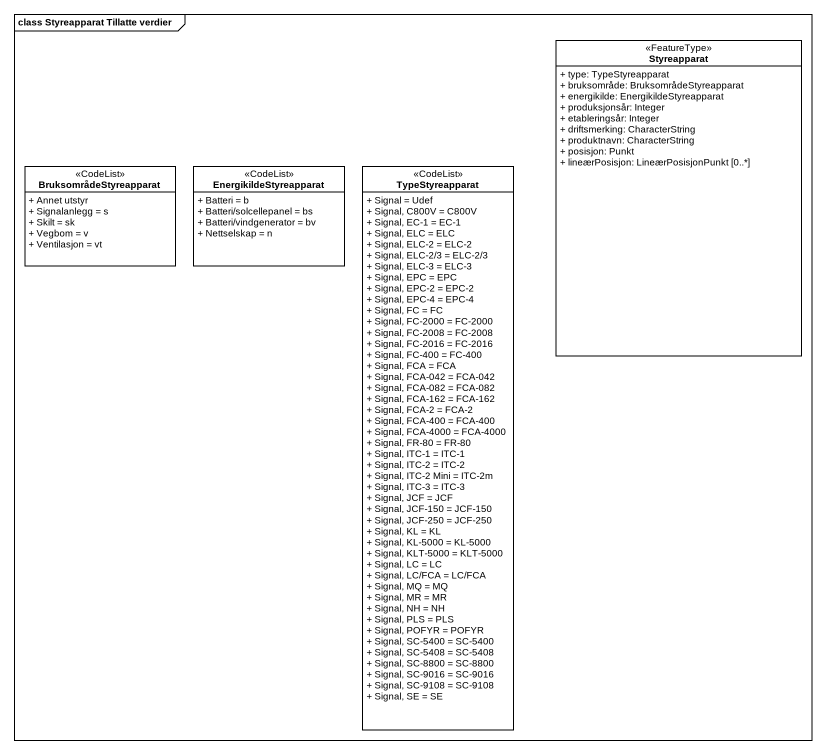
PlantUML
@startuml
mainframe class Styreapparat Tillatte verdier
hide circle
hide empty members
skinparam classAttributeIconSize 0
class Styreapparat <<FeatureType>> {
  + type: TypeStyreapparat
  + bruksområde: BruksområdeStyreapparat
  + energikilde: EnergikildeStyreapparat
  + produksjonsår: Integer
  + etableringsår: Integer
  + driftsmerking: CharacterString
  + produktnavn: CharacterString
  + posisjon: Punkt
  + lineærPosisjon: LineærPosisjonPunkt [0..*]
}
class BruksområdeStyreapparat <<CodeList>> {
  + Annet utstyr
  + Signalanlegg = s
  + Skilt = sk
  + Vegbom = v
  + Ventilasjon = vt
}
class EnergikildeStyreapparat <<CodeList>> {
  + Batteri = b
  + Batteri/solcellepanel = bs
  + Batteri/vindgenerator = bv
  + Nettselskap = n
}
class TypeStyreapparat <<CodeList>> {
  + Signal = Udef
  + Signal, C800V = C800V
  + Signal, EC-1 = EC-1
  + Signal, ELC = ELC
  + Signal, ELC-2 = ELC-2
  + Signal, ELC-2/3 = ELC-2/3
  + Signal, ELC-3 = ELC-3
  + Signal, EPC = EPC
  + Signal, EPC-2 = EPC-2
  + Signal, EPC-4 = EPC-4
  + Signal, FC = FC
  + Signal, FC-2000 = FC-2000
  + Signal, FC-2008 = FC-2008
  + Signal, FC-2016 = FC-2016
  + Signal, FC-400 = FC-400
  + Signal, FCA = FCA
  + Signal, FCA-042 = FCA-042
  + Signal, FCA-082 = FCA-082
  + Signal, FCA-162 = FCA-162
  + Signal, FCA-2 = FCA-2
  + Signal, FCA-400 = FCA-400
  + Signal, FCA-4000 = FCA-4000
  + Signal, FR-80 = FR-80
  + Signal, ITC-1 = ITC-1
  + Signal, ITC-2 = ITC-2
  + Signal, ITC-2 Mini = ITC-2m
  + Signal, ITC-3 = ITC-3
  + Signal, JCF = JCF
  + Signal, JCF-150 = JCF-150
  + Signal, JCF-250 = JCF-250
  + Signal, KL = KL
  + Signal, KL-5000 = KL-5000
  + Signal, KLT-5000 = KLT-5000
  + Signal, LC = LC
  + Signal, LC/FCA = LC/FCA
  + Signal, MQ = MQ
  + Signal, MR = MR
  + Signal, NH = NH
  + Signal, PLS = PLS
  + Signal, POFYR = POFYR
  + Signal, SC-5400 = SC-5400
  + Signal, SC-5408 = SC-5408
  + Signal, SC-8800 = SC-8800
  + Signal, SC-9016 = SC-9016
  + Signal, SC-9108 = SC-9108
  + Signal, SE = SE
}
@enduml
